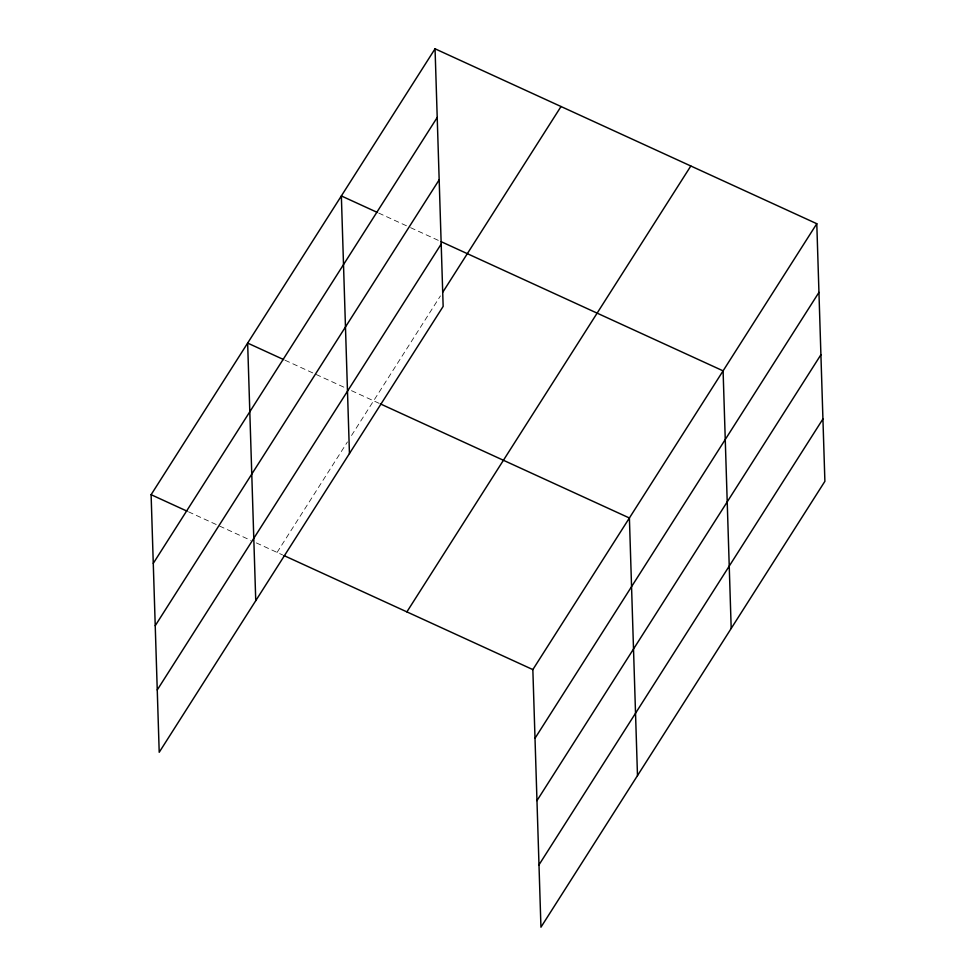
<?xml version="1.0" encoding="UTF-8"?>
<svg xmlns="http://www.w3.org/2000/svg" width="976" height="976" viewBox="0 0 976 976"><rect width="100%" height="100%" fill="white"/><g stroke="black" fill="none" stroke-linecap="round" stroke-linejoin="round"><path stroke-width="0.73" stroke-dasharray="4.88 3.66" d="M277.086 552.404L347.444 441.921M351.531 435.491L440.432 295.887M378.725 213.073L409.188 227.03M410.567 227.664L439.639 240.974M285.029 360.217L345.943 388.119M351.47 390.656L379.152 403.344M188.49 511.814L250.783 540.362M256.322 542.9L282.613 554.941"/><path stroke-width="1.46" d="M435.052 48.8L443.153 306.403L159.21 752.289L151.109 494.686L435.052 48.8L816.79 223.711L824.891 481.314L540.948 927.2L532.847 669.597L816.79 223.711M153.269 563.359L437.211 117.474M155.233 625.701L439.176 179.816M157.246 689.947L441.189 244.049M442.884 292.056L561.029 106.518M406.882 611.879L690.825 165.993M535.007 738.271L818.949 292.385M536.971 800.625L820.914 354.727M538.984 864.858L822.927 418.972M377.346 212.439L341.356 195.944L349.445 453.547M441.018 241.609L723.094 370.856L731.195 628.459M283.638 359.583L247.648 343.088L255.749 600.679M380.53 403.966L629.398 518L637.487 775.603M151.109 494.686L187.099 511.18M283.992 555.576L532.847 669.597"/></g></svg>
